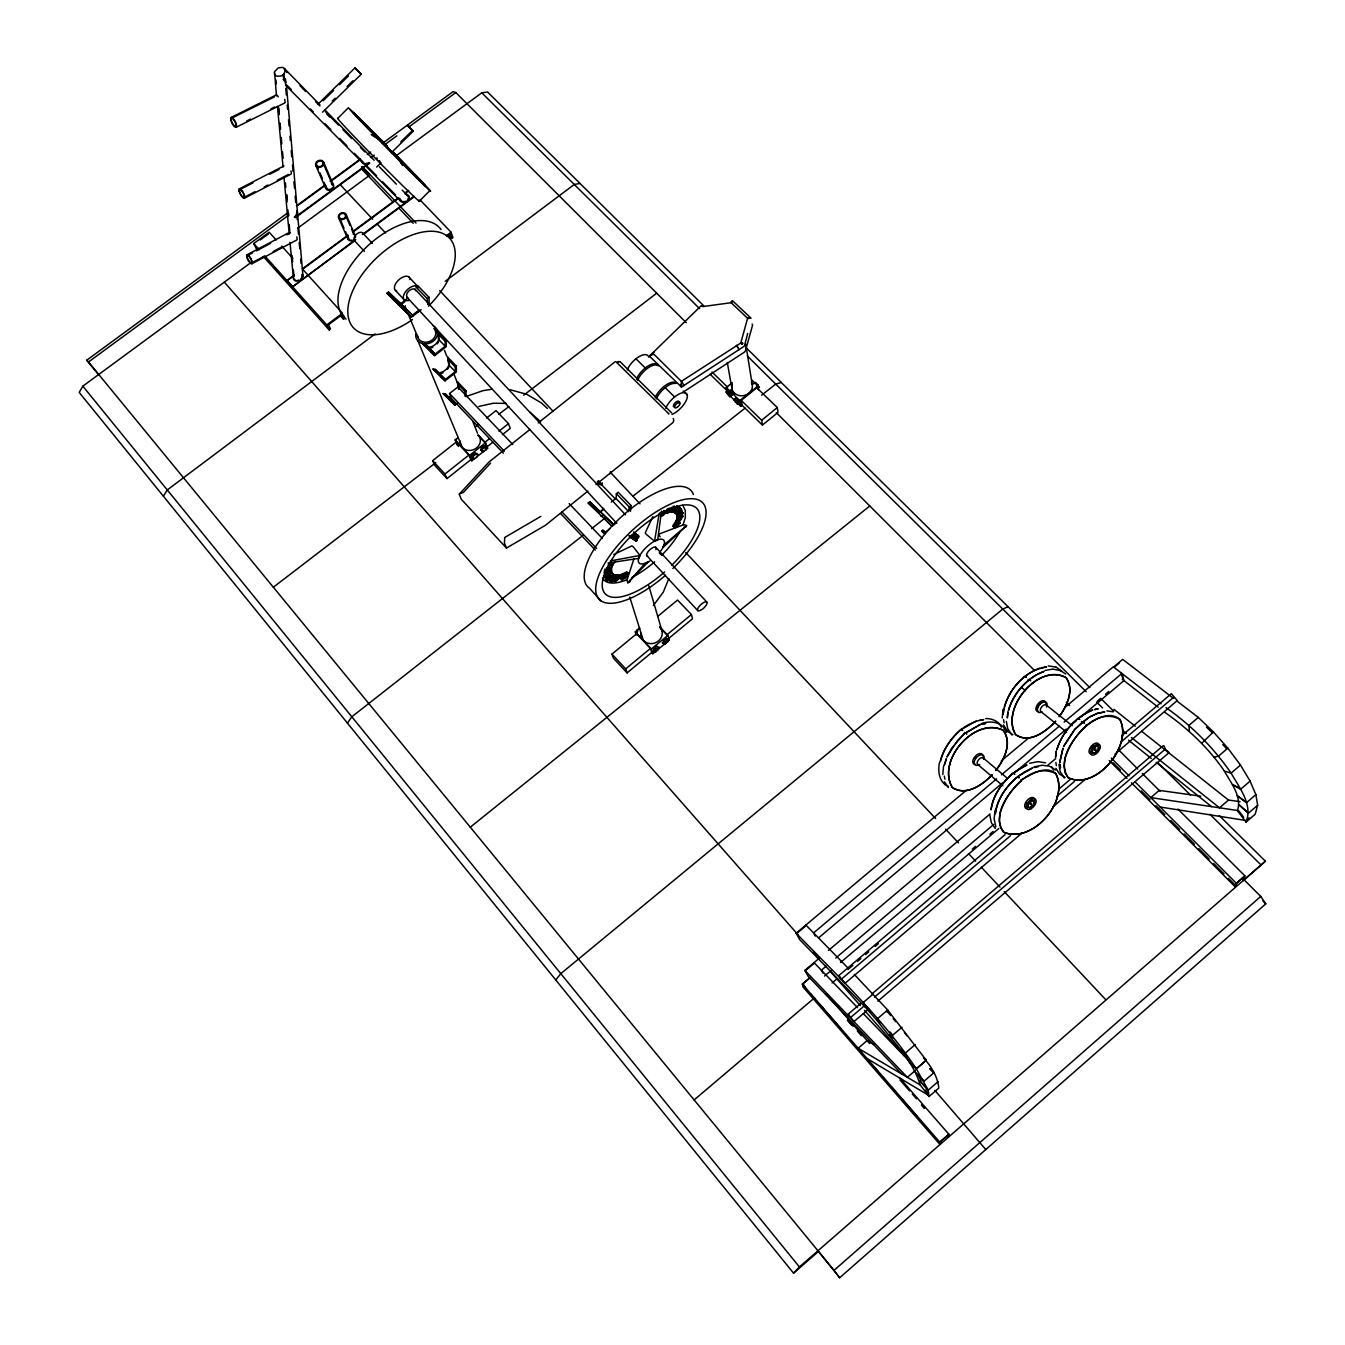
<?xml version="1.0" encoding="UTF-8"?>
<svg xmlns="http://www.w3.org/2000/svg" width="1345" height="1345" viewBox="0 0 1345 1345"><rect width="100%" height="100%" fill="white"/><g stroke="black" fill="none" stroke-linecap="round" stroke-linejoin="round"><path stroke-width="1.5" d="M455.282 371.674L455.299 366.983L447.767 359.132L447.599 357.013L456.358 366.159L456.342 372.01L445.01 380.887L433.056 369.051L435.192 369.337L445.363 379.441L455.282 371.674L448.826 364.915L447.767 359.132M1022.385 832.74L844.996 983.346L838.826 975.579L840.541 978.891M464.983 396.119L465.017 391.58L457.619 383.829L457.451 381.745L466.059 390.773L466.009 396.422M849.771 1017.24L848.157 1014.18L860.901 1003.32M276.498 95.949L274.514 71.756L278.213 67.872L282.349 67.401A5.313 4.186 -21.7 0 1 285.392 70.579L283.728 74.345L285.812 85.323M853.571 1021.208L848.207 1014.18M964.886 732.924L951.587 748.274L946.93 757.033L957.472 740.54L964.634 733.546L980.236 724.501L964.869 733.328L964.382 732.504M681.158 384.939L681.881 386.62L680.62 386.536A4.136 1.698 -49.8 0 1 681.024 385.208L681.411 381.879M399.784 198.27L399.751 199.329A4.724 3.867 -20.2 0 0 402.558 202.288L407.367 201.246L409.351 197.244A4.724 3.867 -20.2 0 0 406.543 194.302L405.333 194.151M637.463 538.252L634.42 540.152A2.287 0.908 -42.9 0 1 635.126 538.134L635.563 539.513L636.353 538.723A2.791 1.11 -42.9 0 1 636.42 537.042L637.16 536.302A2.438 0.975 -42.9 0 1 638.757 536.134C639.094 539.076 637.681 535.882 637.11 537.596A9.213 3.682 -43 0 0 637.463 538.252L635.361 535.915L636.118 535.175A2.421 0.975 -42.9 0 1 637.715 535.007L637.799 536.016M1012.735 773.089C1002.681 782.908 992.492 795.147 991.063 809.858C993.972 790.238 1008.784 773.039 1026.706 765.086M939.466 762.699C937.969 770.197 938.625 779.36 945.014 784.538M943.534 766.213L942.811 774.518M630.502 511.234L631.04 505.501L618.179 492.253L616.363 493.716L616.161 499.264M1003.37 712.631C1006.615 691.044 1024.419 670.18 1046.595 666.969L1041.417 667.843M995.35 813.658C996.897 799.216 1006.329 786.842 1016.803 777.36M1007.909 712.178L1007.321 717.944L1007.943 711.925M1003.084 709.387L1002.21 717.978M1003.135 714.397L1003.773 708.546M297.564 213.653L302.978 276.162L300.708 280.197L295.85 281.071A4.775 3.934 -24 0 1 293.496 278.953L289.999 242.352M662.059 513.42L664.985 511.403L664.043 510.394M995.048 810.497L994.14 818.836L995.821 826.822M995.334 813.54C998.343 793.18 1014.096 775.561 1032.876 767.827M286.384 84.769L297.514 213.065L295.362 217.655L369.606 163.149L364.411 163.771A4.892 3.968 -20.8 0 1 361.536 160.744M293.277 277.894L293.849 275.708M631.04 505.501L629.225 506.981L628.703 511.621L615.892 498.373L611.269 502.122M1056.262 751.468L1055.556 757.302L1056.279 751.216M1059.692 762.8L1062.97 748.207L1059.658 762.581M661.505 511.066L657.705 539.866L654.527 541.245L646.474 534.486A2.438 1.849 48.1 0 1 645.314 532.637L652.913 516.564M635.664 538.555L633.125 535.545M504.694 537.95L504.442 543.077L506.46 548.071L545.482 525.256L587.849 491.127M654.527 541.245L659.201 513.571M653.435 354.424L650.644 355.097A4.085 1.295 42.1 0 0 650.24 355.517L650.19 356.879L681.511 387.041L743.482 346.741A4.035 3.48 -10.5 0 0 744.642 345.11L747.702 333.493M635.075 534.587L634.016 534.705M636.118 535.713C633.865 535.461 637.597 537.109 635.075 534.486M296.488 215.166L296.707 214.208M288.318 214.309L288.553 213.367M678.485 518.111L679.393 519.204L676.485 522.902L676.081 520.465L678.284 518.531M1237.484 810.699C1242.141 796.391 1230.894 782.924 1224.387 771.088C1208.499 747.837 1187.786 728.452 1164.804 712.312M1200.681 796.173L1159.205 790.389L1150.782 797.619L1237.198 810.43L1246.058 822.114C1253.086 804.562 1239.283 787.649 1231.129 773.123C1213.459 747.652 1191.418 725.392 1166.014 707.621M1240.847 789.212L1232.541 784.572L1240.779 789.145L1250.093 781.109L1255.86 794.626L1257.659 805.201L1255.171 814.213L1246.058 822.114M448.826 364.915L448.49 366.059A10.928 9.314 -21.4 0 1 440 372.7L439.025 372.8M438.621 339.377L438.285 340.537A11.163 9.449 -21.4 0 1 429.61 347.296L422.498 343.513L434.704 355.618L446.288 346.59L446.271 340.537L437.36 331.273L438.621 339.377L445.195 346.237L435.057 354.138L424.684 343.799M960.767 729.461C951.638 738.237 942.979 748.98 940.205 761.858C945.569 741.7 962.146 722.769 983.447 719.642M283.072 75.522L284.098 74.025M634.537 535.713C637.48 539.681 629.679 539.614 629.073 535.495L631.545 537.731L632.587 536.705L631.713 536.016M929.076 1096.511L920.081 1084.843C912.784 1059.944 892.29 1040.929 877.058 1020.519L877.68 1018.535L887.683 1009.994L926.318 1060.28L916.365 1068.871L928.218 1090.173L929.076 1096.511L938.793 1088.088C937.801 1076.723 930.959 1065.997 923.477 1057.758L926.318 1060.28M455.905 441.076L456.661 438.672M668.835 578.669L663.32 592.052L653.401 605.536M683.109 524.617L685.311 517.606L685.278 510.478L682.772 505.216M471.389 457.569L472.162 455.165L474.819 453.063L476.685 453.366L477.727 454.475L476.954 456.863L474.297 458.964L471.389 457.569L474.297 458.964M472.431 458.662L473.205 456.274L475.844 454.173L477.727 454.475M480.653 450.222L481.426 447.835L484.065 445.733L485.932 446.036L486.974 447.145L486.184 449.533L483.544 451.634L480.653 450.222L482.502 450.525M481.695 451.332L482.468 448.927L485.108 446.826L486.974 447.145M633.915 558.814L627.207 579.46A5.128 3.161 43.3 0 0 627.913 582.788L648.307 561.857L645.163 563.252L627.93 582.873M1008.464 710.496C1012.6 695.684 1023.074 683.092 1036.02 675.005M627.88 572.852L626.232 577.795L621.289 579.998L622.416 577.812A2.169 0.857 -42.5 0 1 621.928 576.803A2.169 0.857 -42.5 0 1 623.895 574.887L627.88 572.852L626.871 571.759L622.886 573.777A2.169 0.857 -42.5 0 0 620.919 575.71A2.169 0.857 -42.5 0 0 621.407 576.719L622.416 577.812M887.011 1012.012L887.683 1009.994L854.294 974.436M1004.328 706.915C1009.439 689.632 1022.704 674.501 1039.685 668.146M1008.481 710.294C1013.626 692.994 1026.924 677.846 1043.922 671.458M408.224 199.211L408.561 197.429A3.934 3.228 -20.2 0 0 408.325 196.589M1056.834 749.753C1062.247 732.184 1075.681 716.818 1092.846 709.941C1075.714 716.734 1062.348 732.083 1056.867 749.552M604.14 570.868L605.149 571.978L605.721 570.33L610.361 568.128L615.27 561.504M650.072 355.786L650.123 356.795M676.838 516.715L677.342 520.246L677.611 514.866L676.653 514.328L681.898 511.739L682.84 512.731L677.83 518.817L682.941 516.245L681.999 515.253L677.779 517.707M606.259 568.481L609.352 567.002L610.311 564.345L611.319 565.472M682.941 516.245L680.015 520.969A2.387 0.942 -43.4 0 1 679.006 520.75A5.245 2.068 -43.3 0 1 676.485 522.902M686.572 525.66L662.698 547.802L663.959 544.91L686.572 525.66A5.145 3.598 48.3 0 0 682.957 525.004L659.319 533.931A2.404 1.698 48.1 0 0 659.184 534.671M622.634 575.509L615.052 582.049L614.043 580.939L616.245 575.29L617.893 574.971L618.515 577.005L622.634 575.509L621.625 574.416L617.506 575.912L617.893 574.971M615.052 582.049L617.254 576.4L618.902 576.08M1177.917 809.051L1244.882 875.847L1236.341 883.295L1235.029 886.658L1131.498 782.857M1242.931 879.563L1244.058 876.738L1236.929 882.959L1235.836 885.767L1228.439 878.352M1244.882 875.847L1243.52 879.226L1260.753 896.442L1265.796 903.857L839.683 1277.75L817.928 1250.749M297.43 214.78L296.219 216.915M1121.814 735.681L1171.377 693.667L1177.245 700.543L1115.072 754.057M639.329 627.913L635.613 632.486L637.362 632.553M872.031 993.837L1163.274 745.618L1164.182 746.172L1165.291 749.148L1168.973 752.712L877.865 1001.168M652.796 650.795L656.545 646.222L659.437 647.5L655.688 652.073L652.796 650.795L654.527 650.846M653.956 652.022L654.965 649.702L659.437 647.5M662.379 642.876L666.128 638.287L669.003 639.581L665.237 644.154L662.379 642.876L664.094 642.944M663.539 644.104L664.548 641.784L669.003 639.581M674.45 506.006L675.392 506.998L673.189 512.008L671.928 512.092L671.374 510.31L671.928 512.092M680.335 508.343L678.586 506.981L680.335 508.343L675.795 513.235L674.988 512.882L676.367 509.906L675.425 508.914M676.182 509.57L677.14 510.562L678.569 507.468L676.838 506.124L673.374 509.923M634.285 537.865L631.545 535.579L630.486 536.605M598.659 482.956L598.021 484.267L601.282 484.755L602.291 482.905M601.282 484.755L601.921 483.443A8.978 3.816 -44.2 0 1 597.432 482.754M679.544 510.461L677.191 512.344M665.607 512.327L667.423 508.746L668.364 509.755L666.548 513.336L665.607 512.327L668.112 512.781L671.945 507.401M617.943 578.283L617.002 580.149L618.919 578.098L616.935 577.173M673.778 508.494L672.13 510.243L673.778 508.494L672.819 507.502M662.732 511.941A5.245 2.102 -43.3 0 0 660.714 513.924L661.202 514.916A5.447 2.186 -43.3 0 0 663.186 513.908C664.497 515.269 658.983 514.799 662.631 513.117M612.967 576.332L612.916 577.257L615.22 574.752L617.338 576.215L611.941 582.099L608.713 580.283A2.27 0.891 -42.4 0 1 609.268 578.451A2.27 0.891 -42.4 0 1 611.588 577.005A2.186 0.857 -42.4 0 1 611.773 575.963L612.883 574.063L615.119 575.559L613.942 578.35L616.229 575.845L617.338 576.215M296.438 214.578L295.934 215.486A4.455 3.631 -23.2 0 1 294.269 216.915M668.381 413.789C669.558 414.226 668.65 412.932 668.398 413.386L616.901 362.662M251.212 262.376L82.835 386.166L79.204 392.421L793.567 1273.16L818.248 1251.623M613.707 554.577L631.662 545.969A2.421 2.017 42.8 0 1 633.512 547.146L639.985 555.451L638.757 558.36L608.024 563.067M612.732 574.012L613.908 575.172L612.782 577.072A2.186 0.857 -42.4 0 0 612.597 578.115A2.27 0.891 -42.4 0 0 610.277 579.561A2.27 0.891 -42.4 0 0 609.722 581.393M650.795 355.097L650.627 355.349A4.102 1.883 -41.5 0 0 650.19 356.61M163.384 496.221L167.268 489.95L375.12 333.93M676.838 523.928C673.038 526.652 679.494 526.433 677.006 523.676M611.487 572.516L612.496 573.626A3.245 1.295 -42.4 0 0 611.235 573.542L609.941 574.449A2.555 1.009 -42.4 0 0 608.999 576.181C606.898 572.751 602.526 579.93 607.671 580.586L613.74 575.122L611.487 572.516A3.245 1.295 -42.4 0 0 611.286 572.365M1201.724 743.331L1213.409 731.932L1227.834 748.139L1240.46 765.053L1250.161 781.176M347.43 723.122L351.818 716.801L583.36 535.091M608.999 576.181L606.444 579.039L605.418 577.93M530.031 429.408L488.992 462.007L459.217 494.22L461.318 499.281L506.46 548.071M680.049 523.02L676.434 522.986L674.299 525.895A2.421 0.958 -43.3 0 0 673.946 527.459A4.388 1.732 -43.3 0 0 676.216 527.24A2.606 1.026 -43.3 0 0 678.031 525.626L680.049 523.02L679.107 522.028L675.493 521.995L673.374 524.903A2.421 0.958 -43.3 0 0 673.004 526.467M1059.288 716.465C1067.106 705.856 1074.621 689.682 1065.929 677.544C1037.701 663.22 1000.428 708.21 1015.66 734.605C1029.513 744.239 1046.242 731.361 1055.724 721.139M995.905 770.298C1004.278 759.606 1012.516 742.743 1003.185 730.285C974.789 716.196 936.238 760.833 952.327 787.497C965.912 796.559 982.405 784.992 991.971 775.006M995.838 770.399C1004.261 759.69 1012.735 742.574 1003.034 730.2C974.587 716.448 936.103 761.051 952.479 787.598C966.181 796.425 982.573 784.858 992.122 774.804M1059.188 716.616C1067.056 706.007 1074.588 689.901 1066.081 677.645C1038.844 661.925 1000.024 709.252 1015.509 734.521C1029.194 744.373 1046.04 731.545 1055.539 721.391M677.107 524.651L679.107 522.028M620.751 577.341L620.751 578.922M650.24 355.517L654.342 351.684M555.771 979.984L560.798 973.662L1002.765 609.05L1008.061 606.729M676.081 524.651C674.08 526.937 674.383 521.944 676.081 524.651L677.947 524.668M678.569 507.468L673.172 512.176L676.367 509.906M677.123 509.789L679.376 507.334M677.14 510.562L679.528 507.99M463.268 492.573L490.572 463.117M793.567 1273.16L799.401 1266.94L1265.41 861.22L1219.293 815.625M672.332 511.302L669.087 512.327L668.146 511.319L671.861 507.485M619.255 576.904L621.625 574.416M635.58 535.142L636.168 534.015L634.89 532.973L630.822 536.941L633.091 539.026M669.087 512.327L675.392 506.998M348.422 107.684L337.847 118.326A58.323 1.244 45.4 0 0 379.458 162.476A58.323 1.244 45.4 0 0 418.783 200.186M419.304 201.178L429.879 190.603M317.924 104.288L355.013 67.872L361.183 74.294L322.598 112.156M323.17 100.757L333.56 90.552M339.495 84.735L348.405 75.993M332.198 101.127L335.157 98.219M347.027 86.584L352.962 80.75M400.776 141.898L412.512 130.431L407.434 125.152L410.158 127.893M376.634 167.066L381.022 162.779M391.294 152.742L413.268 131.238L408.207 125.942L410.444 128.212M630.116 536.621L634.739 533.074L633.68 531.931M631.881 538.067L635.933 534.1L637.244 535.276L635.58 536.84M634.823 539.933C636.891 537.428 633.798 542.943 637.177 540.488L635.731 539.042M635.882 541.06L637.177 540.488M681.898 511.739L676.888 517.808L679.444 519.792M650.358 355.231L700.997 305.887M1086.441 725.863C1073.159 738.018 1056.884 759.572 1068.064 777.629C1095.788 791.364 1133.431 745.248 1119.881 719.373C1109.575 710.563 1095.301 718.818 1086.441 725.863A3.396 0.942 48.8 0 0 1085.97 725.022M1021.376 780.772C1008.212 792.726 991.568 814.616 1003.656 832.202C1032.573 844.273 1069.897 800.947 1055.791 773.594C1044.729 763.876 1029.53 776.099 1020.872 779.932M459.435 493.817L462.68 492.623M661.555 511.789L662.866 511.571M680.116 507.906L674.988 512.563L677.006 514.698A2.438 0.975 -43.4 0 0 678.687 514.311A4.439 1.765 -43.4 0 0 681.579 511.503A2.623 1.042 -43.4 0 0 681.881 510.058L680.116 507.906L681.058 508.898L675.947 513.555L674.047 511.873L674.988 512.882M681.495 514.328L679.729 515.942L681.495 514.328L680.553 513.336M677.779 513.101C683.563 505.922 678.99 516.766 676.838 512.092M839.683 1277.75L834.018 1270.352L1260.753 896.442M742.356 344.32L741.751 343.614A4.119 1.076 53 0 0 740.876 342.555L747.77 317.739A4.119 2.017 10.1 0 1 749.922 318.378L749.871 318.042A4.136 1.833 -41.9 0 0 748.039 318.698L730.654 302.238A4.102 1.715 -50.3 0 1 732.975 301.28L732.033 300.961L731.865 302.608L703.065 306.542A4.069 1.227 48.4 0 0 701.653 305.819L702.191 305.971A1.698 1.463 -11.8 0 1 702.914 305.634L703.132 306.542M809.69 977.815L802.309 984.052L802.982 986.927L939.819 1144.343L939.768 1142.107L948.847 1134.188L899.284 1077.446M1242.847 880.925L1265.41 861.22M924.015 1081.262L915.861 1073.024L924.015 1081.262L933.901 1072.722L929.798 1068.619L933.901 1072.722M1246.596 802.646L1237.366 795.803L1246.596 802.646L1255.86 794.626M928.218 1090.173L919.459 1080.607L928.218 1090.173L938.02 1081.666M1248.463 813.17L1238.997 804.764L1248.479 813.153L1257.676 805.184M1246.109 820.5L1249.152 817.861M926.251 1060.213L916.315 1068.787L909.455 1062.651L916.315 1068.787C882.656 1018.299 838.137 976.571 796.173 933.211L966.013 790.541M915.575 1070.267L907.371 1077.328L804.865 970.384L818.853 958.581M915.272 1044.544L905.269 1053.118L900.141 1049.453M1240.477 765.07L1231.095 773.106L1224.37 771.088M901.974 1027.244L891.987 1035.818L889.247 1035.28M1227.834 748.139L1218.469 756.176L1213.997 757.201M850.511 1017.593L864.902 1005.32M874.485 997.149L1165.291 749.148M853.991 1021.544L868.315 1009.322M873.359 993.888L863.389 1002.378L865.356 1007.27L877.058 1020.519M1213.409 731.932L1198.294 717.423L1188.946 725.375L1189.367 731.377M838.826 975.579L1005.102 834.623M1059.473 788.54L1070.654 779.058M694.138 1099.924L814.65 997.738M832.101 982.943L836.859 978.908M848.022 969.442L852.814 965.391M857.606 961.322L860.783 958.615M865.575 954.563L868.769 951.856M875.158 946.443L878.335 943.736M841.331 979.21L1010.616 835.615M1056.918 796.324L1074.487 781.428M1120.805 742.137L1173.496 697.433M1052.748 806.966L1084.709 779.831M828.453 950.461L990.088 813.977M1047.705 765.339L1055.707 758.58M805.89 970.233L813.557 963.76M809.001 978.672L803.099 983.666L806.395 989.214M826.166 966.164L821.375 970.216L822.955 973.124M835.733 958.06L993.753 824.418M972.334 849.098L975.529 846.392M989.92 834.203L993.114 831.496M824.535 976.05L830.924 970.636M840.507 962.516L998.763 828.537M996.662 778.856L813.591 932.909L815.272 936.07M1001.487 774.804L1059.288 726.165M1064.114 722.114L1121.932 673.458L1124 680.587L1080.825 716.969M1097.52 700.997L1100.714 698.307M1105.523 694.255L1108.717 691.565M818.567 937.885L1002.462 782.975M1015.256 772.198L1066.434 729.091M1071.225 725.039L1076.017 721.004M1001.235 760.951L1028.454 738.086M1065.274 707.151L1113.307 666.801L1161.088 703.822M1113.576 667.053L1122.705 659.386L1173.647 698.492M797.282 933.043L805.369 926.251M1114.517 667.002L1119.074 663.186M283.728 74.345L281.34 75.942L277.221 76.261A5.313 4.186 -21.7 0 1 274.599 74.042L274.38 72.933M627.056 672.904L651.703 652.51L650.442 648.424L636.656 633.747L611.975 654.107L613.387 658.159L627.056 672.904L625.694 668.885L611.975 654.107M651.703 652.51L652.846 653.737L669.205 640.203L667.826 635.378L659.739 626.837A10.794 9.903 -16.7 0 1 654.78 642.994A10.794 9.903 -16.7 0 1 640.859 633.226M678.468 520.263L678.939 519.876A2.387 0.942 -43.4 0 1 678.603 520.078M625.694 668.885L650.442 648.424M657.638 616.464L677.544 600.072L691.414 614.547L666.868 634.84L659.958 627.543M652.846 653.737L651.383 648.979L667.826 635.378M636.319 635.059L635.294 631.847L639.766 628.165M762.43 425.087L777.982 412.444L777.292 407.552L756.781 387.797L741.229 400.39L742.07 405.299L762.43 425.087L761.673 420.245L741.229 400.39M604.46 533.948L601.753 531.107L602.879 530.199L605.452 532.317L609.941 528.686M616.346 521.641L613.522 525.021M589.732 501.719L613.253 524.146L589.732 501.719L588.168 502.98L611.975 526.282L616.598 522.516M761.673 420.245L777.292 407.552M729.679 396.674L731.848 395.296L730.47 392.774L727.359 390.941L726.065 391.983L729.679 396.674L731.848 395.296M733.916 399.616L736.085 398.238L738.338 400.423L739.716 402.945L738.422 403.988L737.531 404.307L733.916 399.616L736.085 398.238M753.318 383.93L755.52 382.535L757.773 384.72L759.135 387.242L757.84 388.285M754.226 383.577L755.52 382.535M603.552 508.36L600.744 511.722L603.821 509.234M735.295 402.121L736.589 401.079M738.422 403.988L737.043 401.483L738.338 400.423M756.478 385.763L757.773 384.72M742.07 405.299L740.776 406.341L739.784 400.625L757.958 385.931L751.922 380.131M737.531 404.307L739.716 402.945M601.08 516.446L602.644 515.169M596.003 484.57L672.584 422.868A4.136 3.631 -13.6 0 0 673.24 418.614M726.972 391.345L726.266 387.494L732.319 382.619M726.065 391.983L728.217 390.605M727.443 394.488L728.738 393.446M730.554 396.338L729.175 393.816L730.47 392.774M540.808 516.396L504.846 537.395M470.296 827.192L869.778 505.972M538.235 422.885L615.371 361.57M446.994 478.585L444.976 473.995L468.901 455.047L456.493 441.832L432.636 460.679L434.687 465.303L446.994 478.585L470.817 459.687L468.901 455.047M470.817 459.687L471.843 460.797L487.663 448.255L484.772 442.455L489.513 438.689M499.012 431.173L508.494 423.658L496.002 410.612L486.537 418.093M471.843 460.797L469.607 455.367L485.511 442.774L478.232 435.074A10.256 8.911 -21.7 0 1 473.003 449.869A10.256 8.911 -21.7 0 1 460.293 441.126M486.638 447.145L492.926 442.152M502.374 434.654L510.259 428.416L508.494 423.658M457.418 445.414L455.131 439.95L458.292 437.444M475.491 426.819L478.635 424.314M445.296 393.866L455.266 403.752L445.296 393.866L443.194 393.581L454.913 405.148L458.09 402.659M503.366 453.164L451.634 398.658L449.533 393.513L457.888 386.94L512.798 444.506M451.432 402.256L452.475 401.432M465.017 391.58L466.059 390.773M591.598 528.619L604.813 518.262M632.873 496.238L745.197 408.073M761.64 395.178L775.746 384.098L781.294 382.484M441.429 377.844L442.488 377.003L445.363 379.441M455.299 366.983L456.358 366.159M431.005 352.424L432.098 351.566M445.195 346.237L445.178 341.378L446.271 340.537M427.273 298.674L429.038 297.312L417.589 285.527L415.84 286.888L427.273 298.674L427.744 304.592L429.223 303.449L429.038 297.312M419.085 310.006L412.478 315.133L412.881 316.109M388.47 292.067L412.478 315.133L388.47 292.067L386.956 293.227L411.385 317.252L421.136 309.703M662.076 514.933L660.462 516.06L661.572 516.312A5.279 2.118 -43.3 0 0 663.32 515.219A3.295 1.328 -43.3 0 0 665.002 513.454L665.254 512.378A2.522 1.009 -43.3 0 0 663.825 512.579L662.16 513.471M398.423 305.18L399.936 304.004M407.703 298.203L401.113 303.298L401.516 304.273L404.811 301.734M273.354 587.227L435.78 462.663M498.81 414.294L508.78 406.661M523.709 395.211L656.713 293.193M445.245 281.29L574.265 184.467L579.981 183.408M343.261 314.881L344.824 318.227L343.513 319.202L341.58 315.033L328.499 324.784L330.5 328.937L329.189 329.912L326.801 324.918L342.487 313.217L302.642 269.202L347.985 235.678M446.422 235.644L451.029 232.197L420.094 199.917M446.876 236.417L450.071 234.03L451.651 238.418L452.929 237.477L451.029 232.197M635.378 538.656L633.377 539.026A2.287 0.925 -42.9 0 1 633.714 537.428M302.306 268.882L347.817 235.24M352.861 231.491L398.372 197.85L401.281 200.708A3.934 3.228 -20.2 0 1 400.776 200.001M405.064 192.89L408.392 190.418M293.311 276.112L287.09 280.702L294.118 274.935M353.012 231.962L398.053 198.656M405.669 193.024L408.712 190.771M355.214 240.419L292.571 286.804L355.702 239.494M362.36 234.551L414.025 196.303M363.621 234.198L414.344 196.639M287.998 212.644L86.719 360.225L88.484 361.99L288.973 214.931M385.023 144.487L396.825 135.828M408.611 127.17L455.804 92.553L686.236 322.682M257.635 247.766L256.357 248.707L253.734 243.546L269.168 232.214L276.145 239.931M370.901 157.567L374.263 155.112M260.274 239.931L268.311 234.03M295.143 217.201L369.404 162.695M393.143 202.086L362.999 170.378L364.26 169.453L368.564 173.993M298.035 227.927L368.984 175.775M396.018 155.885L481.779 92.822L487.562 92.015L703.754 305.803M296.539 205.835L325.053 184.938M330.08 181.239L360.275 159.113M298.153 205.213L325.271 185.391M331.98 180.482L360.561 159.45M367.286 154.524L370.648 152.052M382.417 143.427L453.013 91.662L455.804 92.553M603.939 572.819L605.317 571.827L607.553 574.13L606.595 574.836L605.317 571.827M606.326 572.936L604.964 573.945L605.267 577.173L611.874 572.432L611.555 569.12L609.941 570.28L610.142 572.415L609.016 573.172L607.755 570.246L608.007 572.062L609.134 571.306L608.915 569.17L609.941 570.28M605.569 573.727L606.545 573.02M607.553 574.13L607.318 572.432L608.764 571.373M1018.384 776.216L1032.624 767.945M1104.716 711.925L1097.554 713.287L1089.786 716.851L1081.767 722.584L1074.52 729.696L1063.559 746.509L1074.722 729.427L1088.038 718.096M1014.231 772.4L1026.756 765.053M960.75 729.864L976.352 720.97M633.243 537.378L632.032 537.899M742.289 344.37L741.751 343.614A1.715 1.48 -10.5 0 0 742.137 343.059L742.961 343.412A4.119 1.9 18.2 0 0 741.297 342.689L681.478 381.291L682.016 382.03L654.04 354.357M683.109 392.168L744.172 352.306A4.018 3.48 -10.5 0 0 745.517 350.541L752.494 325.44A2.152 1.849 -10.1 0 0 752.09 324.044M597.348 481.544L598.744 480.669A7.179 3.043 -44.2 0 0 600.038 482.653M609.857 473.776L611.235 472.902A8.978 3.816 -44.2 0 0 611.168 471.675M677.342 520.246L679.41 519.103M251.616 262.914L264.175 256.273M273.153 251.515L282.131 246.757M251.969 263.721L296.825 239.965A5.077 1.664 61.5 0 0 296.757 236.905M246.942 254.827L290.066 232.08M247.295 255.634L252.675 252.793M256.273 250.893L270.648 243.31M286.821 234.787L290.402 232.887M677.611 514.866L678.553 515.858L677.729 516.278L676.653 514.328M243.781 197.496A4.439 1.395 61.9 0 0 242.184 191.393A4.439 1.395 61.9 0 0 239.612 191.696A4.439 1.395 61.9 0 0 243.781 197.496L254.945 191.73M264.259 186.938L267.974 185.005M277.289 180.213L288.452 174.446M244.471 198.152L291.008 174.144A5.279 1.765 62.2 0 0 290.923 170.849M239.242 188.905L283.997 165.906M239.931 189.561L252.978 182.853M269.773 174.228L279.087 169.436M246.808 120.949L250.523 119.083M270.984 108.827L274.699 106.961M236.35 127.203L284.72 102.96M230.937 117.553L275.641 95.243M231.643 118.225L274.498 96.823M677.594 515.337L682.84 512.731M605.149 571.978L611.353 569.002L612.866 564.732L608.293 564.715L609.773 562.798L613.068 562.882M1089.534 717.019L1097.301 713.405L1104.48 711.976M1037.55 674.316L1043.686 671.558M465.774 396.607L482.922 390.689L491.833 389.26M758.227 387.579L759.135 387.242M666.548 513.336L668.112 512.781M666.784 510.31L668.364 509.755M368.597 163.72L364.764 164.124A4.892 3.968 -20.8 0 1 362.78 163.014M478.803 406.442L493.296 403.248L506.056 403.382M1034.019 766.885L1042.056 765.271L1049.066 766.095M1034.675 767.457L1038.239 766.734M1029.665 763.271L1037.415 761.707M1094.645 709.572L1098.243 708.865L1094.83 709.487M982.085 724.148L985.75 723.425L980.488 724.4M298.859 280.365L296.774 280.517M618.969 361.687L618.902 361.62A4.119 1.782 -50.3 0 0 618.028 362.158L616.447 362.141L617.153 362.612A4.102 1.849 -45.3 0 1 618.902 361.62L619.759 361.586M981.564 723.442C988.491 721.256 996.948 721.155 1002.613 726.418M979.9 720.298L983.683 719.609M610.411 560.915L639.985 555.451M614.043 580.939L615.674 580.653M1045.031 670.449L1052.53 669.171M1048.276 665.876L1055.926 667.07M366.159 163.569L367.252 163.451M422.498 343.513L427.844 348.439L429.98 348.221A11.147 9.449 -21.4 0 0 432.754 347.296M433.056 369.051L438.268 373.792L440.353 373.591A10.928 9.314 -21.5 0 0 443.06 372.666M449.028 397.195L449.987 397.094M685.866 527.274L685.782 527.274A5.145 3.043 1.8 0 0 683.815 527.29M1038.004 761.707L1045.62 762.834M985.666 718.566C991.837 718.381 998.847 721.139 1001.369 727.157M1227.649 799.939L1240.09 801.67M1106.851 710.866L1113.324 711.824M1160.197 807.034L1244.596 820.265M1053.101 669.137L1060.717 670.667M509.587 389.596L526.231 394.135M613.908 575.172L615.119 575.559M608.713 580.283L611.941 582.099M526.853 394.371L541.379 402.928L547.465 408.527M625.509 514.832L415.101 289.209C411.049 287.494 404.879 293.21 406.997 297.279L407.737 297.665M413.218 131.205L410.561 128.498M944.745 784.387L948.309 786.388M874.25 1044.678L867.088 1040.593L858.144 1048.243L920.081 1084.843M372.615 135.273L380.013 139.947L371.203 134.635M867.121 1058.565L927.831 1094.897M1065.089 777.561L1059.507 774.064L1055.909 768.314M1049.974 766.431L1055.657 769.996M1007.792 731.562L1012.919 734.706M1060.448 670.482L1065.694 674.03M1056.212 667.204L1062.062 671.458M529.762 412.024L540.656 421.775M1011.928 734.975L1007.674 728.553L1006.363 721.374M1064.349 778.049L1060.129 771.61L1058.952 764.363M1176.925 701.014L1198.294 717.423M1122.234 679.259L1158.247 707.235M633.747 537.95L634.672 537.126M1113.979 709.37L1135.247 726.216M1141.787 731.394L1228.489 800.056L1219.512 807.807L1131.414 737.514M1046.393 705.15L1072.2 725.661M1123.26 731.007L1126.522 733.613M1021.275 687.312L1025.495 690.674M1128.505 740.187L1151.286 758.429M1156.179 762.329L1211.526 806.63M1040.795 711.505L1066.535 732.1M601.753 531.107L604.964 533.763M983.313 758.042L1006.951 777.982M977.68 764.414L1002.832 785.783M412.512 130.431L410.259 128.162M385.931 145.832L388.89 148.992M588.168 502.98L599.197 512.966M443.194 393.581L454.913 405.148M392.051 152.372L389.546 149.85M386.956 293.227L411.385 317.252M361.149 74.294L358.409 71.52M1007.539 731.377L1003.454 724.871M733.328 301.465L751.014 318.177M1206.482 727.174L1212.433 732.89M433.83 328.583L434.401 329.138A9.331 7.885 -21.4 0 1 429.307 341.596A9.331 7.885 -21.4 0 1 417.505 335.359M711.942 371.977L727.712 387.276M730.419 389.899L734.454 393.833M726.266 387.494L739.784 400.625M710.042 374.179L727.174 390.84M726.922 391.647L729.175 393.816M734.79 399.297L737.043 401.483M727.326 393.261L734.79 400.524M737.783 403.433L740.776 406.341M683.243 391.076L687.295 395.043M745.517 347.094L1089.87 687.648M1101.774 699.417L1113.677 711.186M635.95 358.779L645.247 367.958M656.343 398.893A14.627 6.271 -45.4 0 1 665.17 387.646L674.618 396.977M481.779 92.822L699.635 308.677M747.383 356.005L1086.188 691.717M1096.612 702.04L1102.581 707.958M1157.692 762.565L1190.476 795.046M1209.844 814.229L1260.484 864.431M620.297 361.872L671.693 412.915M385.275 144.941L379.576 139.392L398.91 159.08L401.92 164.191M1118.401 749.686L1137.752 768.987M1142.208 773.425L1160.062 791.247M776.334 412.663L1034.002 669.995M1066.383 702.325L1069.662 705.604M1262.938 900.982L1265.796 903.857M379.223 160.576L380.114 161.467M1111.306 758.092L1128.959 775.762M1134.844 781.664L1236.341 883.295M1113.021 762.682L1120.419 770.097M1141.132 790.843L1150.025 799.754M1155.943 805.689L1164.82 814.582M1170.738 820.517L1179.615 829.411M1184.054 833.85L1194.41 844.24M1198.849 848.678L1209.205 859.068M1213.644 863.507L1224 873.897M1109.306 760.614L1127.06 778.419M389.831 149.934L392.79 152.842L392 151.968M287.006 85.29L291.394 89.728M310.426 108.945L313.351 111.904M325.053 123.723L330.904 129.641M339.697 138.501L347.01 145.899M354.323 153.296L363.116 162.157A4.085 3.312 -20.8 0 0 363.839 162.728M366.378 165.452L376.55 175.741M382.367 181.609L395.464 194.84M285.661 85.223L362.427 162.661M365.689 165.956L400.625 201.195M387.494 146.37L353.163 112.509L425.188 185.829L392.774 151.733M805.89 925.041L848.426 968.45M284.467 68.561L319.908 104.809M325.103 110.105L374.129 160.257M284.316 69.688L287.158 72.596M299.969 85.693L305.668 91.51M315.621 101.682L319.891 106.053M325.473 111.736L338.587 125.135M342.958 129.608L351.701 138.535M360.443 147.462L364.814 151.935M379.324 166.746L396.422 184.231M402.121 190.048L407.821 195.866A3.934 3.228 -20.2 0 0 407.098 195.311M865.356 1007.27L799.602 939.499L796.173 933.211M392.656 152.422L398.809 158.895L402.558 165.469M616.363 493.716L629.225 506.981M598.374 481.426L615.691 499.314M376.566 157.853L377.39 158.693M814.044 962.633L857.522 1007.607M863.322 1013.609L909.691 1061.592M326.818 114.056L329.693 117.065M437.529 333.425L445.178 341.378M448.776 235.409L451.651 238.418M603.451 517.405L611.975 526.282M901.654 1073.949L808.076 976.218L804.865 970.384M428.618 347.397L435.057 354.138M602.879 530.199L605.637 533.074M427.844 348.439L434.704 355.618M362.242 166.461L416.042 223.035M569.137 503.585L602.358 538.42M435.192 369.337L442.488 377.003M438.268 373.792L445.01 380.887M398.877 208.139L413.234 223.236M676.838 506.124L677.779 507.115M679.46 509.705L680.402 510.713M682.083 512.748L683.025 513.74M673.088 506.208L674.047 507.2M449.533 393.513L504.341 451.231M562.042 511.991L596.659 548.441M560.831 513.74L595.331 550.088M357.602 70.663L355.013 67.872M671.273 508.729L668.986 508.191L669.928 509.2M676.787 515.286L678.586 516.968L678.553 515.858M673.055 511.503L673.996 512.495M670.129 510.36L671.071 511.369M676.081 520.465L677.023 521.457M477.862 435.158L484.772 442.455M669.205 640.203L668.062 638.976L692.507 618.767L691.414 614.547M484.065 445.733L485.108 446.826M666.128 638.287L667.288 639.514M485.141 448.44L486.184 449.533M666.817 640.674L667.977 641.901M675.493 521.995L676.434 522.986M662.429 511.638L663.388 512.63M659.756 512.916L660.714 513.924M481.426 447.835L482.468 448.927M663.388 640.556L664.548 641.784M340.218 184.685L372.7 219.252M376.97 223.808L385.527 232.92M439.714 290.604L553.316 411.536M610.142 472.028L640.018 503.837M685.731 552.509L935.616 818.55M945.636 829.209L958.514 842.928M968.534 853.587L975.68 861.203M981.396 867.29L999.957 887.061M1004.244 891.617L1105.657 999.587M474.819 453.063L475.844 454.173M656.545 646.222L657.705 647.449M657.268 648.576L658.411 649.803M472.162 455.165L473.205 456.274M636.588 630.166L637.732 631.377M653.804 648.475L654.965 649.702M455.131 439.95L469.607 455.367M635.294 631.847L651.383 648.979M408.897 276.986L417.807 286.519M362.477 232.786L372.363 243.378M655.654 547.163L706.781 601.988M659.285 552.98L660.176 553.938M637.715 535.007L638.757 536.134M636.168 534.015L637.143 535.058M634.89 532.973L635.933 534.1M636.118 535.175L637.16 536.302M637.211 536.823L638.253 537.95M635.798 538.303L636.841 539.429M634.268 538.202L635.563 539.513M635.227 540.236L636.269 541.362M633.377 539.026L634.689 540.371M354.525 240.738L364.377 251.347M406.997 297.279L616.8 523.356M646.861 555.737L697.836 610.68M395.447 290.419L404.307 299.969M432.636 460.679L444.976 473.995M622.886 573.777L623.895 574.887M620.011 574.702L621.02 575.794M619.255 575.593L620.264 576.686M621.407 578.653L622.416 579.745M609.352 567.002L610.361 568.128M616.245 575.29L617.254 576.4M615.22 574.752L616.229 575.845M610.849 571.322L611.874 572.432M609.134 571.306L610.142 572.415M613.286 575.895L614.295 577.005M611.773 575.963L613.942 578.35M608.932 573.34L609.941 574.449M604.712 569.221L605.721 570.33M607.318 572.432L606.309 571.306L606.595 574.836M611.588 577.005L612.597 578.115M605.721 576.601L606.746 577.711M604.258 576.063L605.267 577.173M606.645 579.476L607.671 580.586M281.71 246.085L292.874 258.425M600.946 600.862L589.598 588.32A70.562 28.195 -42.9 0 1 622.046 516.228A70.562 28.195 -42.9 0 1 693.448 494.54M340.705 316.092L343.513 319.202M286.888 280.281L292.369 286.384M253.734 243.546L259.299 249.733M264.847 255.937L326.801 324.918M263.351 256.525L329.189 329.912M1222.79 744.525L1226.674 748.896M866.029 1006.161L871.325 1012.163M278.331 96.89L277.356 95.327M224.312 282.147L798.207 934.943M813.389 952.226L818.903 958.497M829.949 971.056L860.329 1005.606M864.465 1010.314L904.496 1055.859M934.859 1090.391L985.801 1149.538M826.301 993.905L869.66 1043.535M847.636 1019.981L853.133 1026.285M857.269 1031.01L861.388 1035.751M899.923 1079.867L909.556 1090.913M912.313 1094.057L916.433 1098.781M921.947 1105.086L924.688 1108.246M847.434 1020.283L851.536 1025.008M921.443 1105.069L924.183 1108.213M802.309 984.052L939.768 1142.107M810.497 993.938L814.616 998.662M818.718 1003.387L824.199 1009.675M826.94 1012.835L840.625 1028.572M874.855 1067.93L877.596 1071.091M883.06 1077.379L885.8 1080.523M891.281 1086.827L895.383 1091.552M899.502 1096.276L917.29 1116.737M886.792 1010.868L890.642 1015.525M893.214 1018.619L895.787 1021.712M890.02 1031.951L892.592 1035.062M877.949 1019.644L880.42 1022.637M88.484 361.99L834.018 1270.352M86.719 360.225L99.126 375.339M82.835 386.166L799.401 1266.94M925.394 1089.971L927.899 1093.216M890.306 1034.608L892.777 1037.819M904.479 1032.556L906.849 1035.65M995.233 828.453L991.584 823.123M948.309 787.497L944.425 781.899M1238.577 810.598L1243.721 817.34M415.101 289.209L415.723 290.755M903.773 1052.395L907.303 1057.422M682.016 382.03L683.916 385.628M283.123 79.271L284.114 80.784M1003.303 727.057L1006.632 732.319M737.749 347.346L736.472 345.446L737.749 347.346A4.102 0.925 57.1 0 1 738.859 349.784M1051.504 766.667L1053.673 770.164M1056.346 765.608L1055.892 762.497M659.521 535.798L660.092 536.823M283.324 76.9L283.862 77.943M282.837 75.085L283.98 77.321M918.82 1076.084L921.006 1080.707M316.596 165.2L318.261 169.016M319.908 172.832L322.413 178.549M324.061 182.365L326.566 188.081M339.377 217.503L344.017 228.146M345.564 231.693L348.641 238.788M315.806 165.536L325.793 188.418M338.621 217.84L347.901 239.107M323.607 162.089L333.476 185.022M346.136 214.494L355.299 235.812A4.052 3.329 -22.1 0 0 353.231 234.164M322.834 162.426L332.703 185.358M345.396 214.83L349.986 225.489M351.516 229.037L353.802 234.366M456.493 441.832L458.443 446.506M417.942 340.924L462.361 447.633M407.905 313.335L417.892 337.393M361.536 166.78L362.999 170.378M436.099 329.323L438.369 335.056M444.472 350.339L446.759 356.072M453.601 373.271L457.401 382.821M472.868 421.607L477.458 433.157M485.511 442.774L487.663 448.255M457.451 381.745L459.099 388.402M447.599 357.013L449.465 364.814L448.843 366.95A10.928 9.314 -21.5 0 1 447.465 369.236M437.36 331.273L439.126 338.335M629.763 597.113L643.33 640.388M1121.377 673.509L1123.109 679.444M648.811 585.764L662.11 631.393M285.375 78.985L286.132 82.617M457.619 383.829L458.628 389.445M944.308 776.099L944.963 779.209M297.514 213.065L297.295 211.989A4.926 4.018 -23.2 0 0 296.757 211.064M302.978 276.162L302.776 275.12A4.775 3.934 -24 0 0 302.255 274.212M989.903 815.423L991.231 822.232M1003.555 719.659L1004.127 722.82M727.292 362.41L731.983 388.89M1060.516 767.692L1059.961 764.431L1060.448 767.575M745.718 343.883L752.225 384.552M757.958 385.931L758.546 389.781M278.55 107.482L279.138 113.72M280.113 124.093L280.517 128.246M286.788 194.689L287.174 198.841M277.457 106.406L283.055 167.049M284.014 177.506L289.225 233.98M275.96 80.061L276.313 83.878M278.566 108.407L279.138 114.661M279.894 122.899L280.483 129.204M281.223 137.409L281.811 143.73M282.551 151.901L283.156 158.256M285.409 182.97L285.829 187.325M286.552 195.395L287.174 201.851M287.88 209.904L288.452 216.108M289.209 224.396L289.78 230.617M292.067 255.466L292.638 261.687M293.395 269.958L293.967 276.179M629.695 582.082L629.679 581.998A5.128 2.673 86.6 0 1 629.695 580.536M285.796 88.635L286.334 94.839M287.225 105.179L287.595 109.315M288.502 119.655L289.04 125.858M289.932 136.198L290.301 140.334M291.192 150.674L291.747 156.877M292.47 165.149L293.008 171.353M293.899 181.693L294.454 187.897M295.16 196.168L295.715 202.372M296.841 215.385L297.211 219.554M297.934 227.877L298.472 234.131M299.212 242.47L299.75 248.724M300.658 259.148L301.028 263.317M296.606 212.712L296.657 213.636M940.575 1143.502L940.542 1141.636L948.09 1135.045L948.09 1136.945M948.847 1134.188L948.847 1136.475M393.228 152.052A58.339 0.891 45.4 0 1 423.473 184.685A58.339 0.891 45.4 0 1 353.685 113.804A58.339 0.891 45.4 0 1 386.688 145.411M680.183 531.208A54.119 21.503 -42.9 0 1 661.79 555.115M654.578 561.857A54.119 21.503 -42.9 0 1 632.116 577.308M626.669 579.813A54.119 21.503 -42.9 0 1 602.594 578.249M665.523 575.256A70.797 27.825 -42.9 0 1 596.877 581.124A70.797 27.825 -42.9 0 1 685.782 499.163A70.797 27.825 -42.9 0 1 672.887 568.464M664.598 571.995A62.593 24.58 -42.9 0 1 603.064 578.501A62.593 24.58 -42.9 0 1 680.856 505.485A62.593 24.58 -42.9 0 1 671.861 565.169M649.954 560.966A16.796 6.59 -42.9 0 1 639.178 556.964A16.796 6.59 -42.9 0 1 659.151 539.379A16.796 6.59 -42.9 0 1 659.521 552.543M647.651 556.141A6.153 2.421 -42.9 0 1 647.802 552.055A6.153 2.421 -42.9 0 1 653.905 547.213A6.153 2.421 -42.9 0 1 655.856 549.634M661 554.51A3.447 1.345 -42.9 0 1 661.538 554.863M634.991 537.294A2.791 1.11 -42.9 0 1 635.361 535.915M607.974 575.072A2.555 1.009 -42.4 0 1 608.663 573.659M664.985 511.403A2.152 0.857 -43.3 0 0 664.161 511.134A2.942 1.177 -43.3 0 0 663.741 511.319A2.522 1.009 -43.3 0 1 664.178 511.285L664.127 512.311A3.295 1.328 -43.3 0 1 663.707 512.916M674.484 526.567A4.388 1.732 -43.3 0 1 673.072 526.416M680.94 509.066A2.623 1.042 -43.4 0 1 680.704 510.36M676.569 525.256A2.606 1.026 -43.3 0 1 675.947 525.794M677.275 520.565A5.245 2.068 -43.3 0 1 675.543 521.91M661.891 513.134A5.447 2.186 -43.3 0 1 661.034 513.588M677.745 513.302A2.438 0.975 -43.4 0 1 676.064 513.706M396.691 291.041A9.516 5.128 -43.1 0 1 399.162 279.491A9.516 5.128 -43.1 0 1 409.939 279.575M409.031 300.322A9.549 5.094 -43 0 1 403.281 296.841A9.549 5.094 -43 0 1 410.376 287.376A9.549 5.094 -43 0 1 418.564 287.611M355.299 241.142A5.632 3.178 -43.1 0 1 356.627 234.164A5.632 3.178 -43.1 0 1 363.15 234.366M346.052 319.135A65.485 35.642 -43.1 0 1 366.899 246.656A65.485 35.642 -43.1 0 1 441.059 229.558M412.562 319.522A65.686 35.373 -43.1 0 1 349.011 301.751A65.686 35.373 -43.1 0 1 433.157 231.306A65.686 35.373 -43.1 0 1 428.483 306.189M355.551 236.653A4.052 3.329 -22.1 0 1 355.517 237.544M354.676 239.259A4.052 3.329 -22.1 0 1 347.699 237.376M332.618 187.51A3.362 2.724 -22 0 1 326.364 187.392M331.711 184.299A3.362 2.724 -22 0 1 332.299 184.769M351.936 240.15A3.245 2.673 -22.1 0 1 350.305 240.116M349.044 239.36A3.245 2.673 -22.1 0 1 348.489 237.392M331.324 183.323A4.203 3.413 -22 0 1 333.358 187.712A4.203 3.413 -22 0 1 327.928 190.116A4.203 3.413 -22 0 1 325.893 185.744M284.619 99.395A5.514 1.9 62.9 0 1 284.989 102.455M405.971 201.296A4.254 3.48 -20.2 0 1 404.946 201.632L402.895 201.615A3.934 3.228 -20.2 0 1 402.004 201.262M300.742 279.306A4.304 3.547 -24 0 0 301.465 278.533L302.121 275.826A3.968 3.278 -24 0 0 301.784 275.002M295.984 216.057A4.455 3.631 -23.2 0 1 295.244 216.864M295.043 279.743A3.968 3.278 -24 0 1 294.471 279.071M979.765 764.632A4.254 2.404 -49.2 0 1 977.193 762.615A4.254 2.404 -49.2 0 1 980.656 758.059A4.254 2.404 -49.2 0 1 983.817 759.286M1026.437 804.075A4.354 2.371 -49.2 0 1 1026.756 803.133M1030.522 799.451A4.354 2.371 -49.2 0 1 1031.346 799.266M1027.294 808.345A6.54 3.564 -49.2 0 1 1024.924 804.192A6.54 3.564 -49.2 0 1 1030.489 797.888A6.54 3.564 -49.2 0 1 1034.759 799.871M979.311 764.565A6.372 3.615 -49.2 0 1 974.133 762.581A6.372 3.615 -49.2 0 1 979.799 755.1A6.372 3.615 -49.2 0 1 983.968 758.412M975.428 764.263A6.372 3.615 -49.2 0 1 973.007 760.093A6.372 3.615 -49.2 0 1 978.42 753.94A6.372 3.615 -49.2 0 1 982.724 755.991M975.31 758.143A4.254 2.404 -49.2 0 1 975.982 757.269M1042.022 711.925A4.237 2.371 -50.4 0 1 1040.509 709.067A4.237 2.371 -50.4 0 1 1044.107 704.982A4.237 2.371 -50.4 0 1 1046.847 706.428M1091.114 748.677A4.338 2.337 -50.3 0 1 1091.636 747.719M1092.325 746.828A4.338 2.337 -50.3 0 1 1093.973 745.433M1091.484 753.973A6.506 3.514 -50.3 0 1 1089.315 749.703A6.506 3.514 -50.3 0 1 1094.83 743.432A6.506 3.514 -50.3 0 1 1098.915 745.55M1041.013 712.362A6.355 3.564 -50.4 0 1 1037.567 708.327A6.355 3.564 -50.4 0 1 1044.174 701.855A6.355 3.564 -50.4 0 1 1046.46 707.033M1038.424 711.471A6.338 3.564 -50.4 0 1 1036.154 707.201A6.338 3.564 -50.4 0 1 1041.551 701.081A6.338 3.564 -50.4 0 1 1045.67 703.25M1037.533 707.991A4.237 2.371 -50.4 0 1 1037.617 707.134M1038.441 705.268A4.237 2.371 -50.4 0 1 1040.727 703.032M1024.369 676.838A3.295 0.908 49.4 0 1 1024.419 676.417M1028.118 679.343A3.295 0.908 49.4 0 1 1028.589 680.166A3.295 0.908 49.4 0 1 1028.622 679.746M1032.355 682.688A3.295 0.908 49.4 0 1 1032.825 683.512M1082.053 721.946A3.396 0.942 48.8 0 0 1082.002 722.349A3.396 0.942 48.9 0 0 1081.514 721.508M1077.564 718.852A3.396 0.942 48.9 0 1 1077.631 718.449M433.292 325.843A11.18 9.465 -21.4 0 1 436.385 337.645A11.18 9.465 -21.4 0 1 423.356 343.715A11.18 9.465 -21.4 0 1 415.773 334.014M751.351 382.35A10.357 9.028 -10.5 0 1 742.743 395.749A10.357 9.028 -10.5 0 1 732.369 384.199M674.501 406.778A3.665 1.547 -45.4 0 1 673.811 404.559A3.665 1.547 -45.4 0 1 677.46 401.264A3.665 1.547 -45.4 0 1 678.788 402.895M665.758 408.241A14.677 6.221 -45.4 0 1 680.318 393.463A14.677 6.221 -45.4 0 1 686.589 399.633A14.677 6.221 -45.4 0 1 672.012 414.411M627.258 369.993A14.509 6.456 -45.5 0 1 638.858 356.761A14.509 6.456 -45.5 0 1 648.744 357.131M655.166 397.733A14.627 6.288 -45.4 0 1 665.439 385.376A14.627 6.288 -45.4 0 1 675.913 383.106M636.504 379.189A14.56 6.406 -45.5 0 1 646.71 366.882A14.56 6.406 -45.5 0 1 657.217 364.714M637.664 380.349A14.56 6.389 -45.4 0 1 647.87 368.026A14.56 6.389 -45.4 0 1 658.378 365.857M665.17 387.646A14.627 6.271 -45.4 0 1 675.61 383.443M419.489 310.93A9.533 8.02 -21.3 0 1 417.269 312.04M406.61 309.619A9.533 8.02 -21.3 0 1 405.215 305.719M438.655 341.462A11.147 9.449 -21.4 0 1 437.243 343.799M607.957 578.047L609.436 577.627L607.957 578.047M944.291 765.12L946.392 758.698L944.291 765.12M1000.024 813.506L999.234 821.207L1000.529 827.612L1003.807 832.303C1032.741 844.004 1070.032 800.763 1055.64 773.493C1030.875 761.707 1006.228 791.617 1000.024 813.506M1065.021 758.58L1064.063 766.364L1065.156 772.904L1068.216 777.729C1095.973 791.062 1133.566 745.096 1119.746 719.272C1095.503 706.73 1071.225 737.295 1065.021 758.58M680.15 519.405L681.327 518.228L680.15 519.405M623.138 578.165L624.954 576.887L623.138 578.165M1030.354 804.327C1031.565 806.697 1032.641 800.947 1030.354 804.327M1094.662 749.871C1095.771 752.275 1096.898 746.559 1094.662 749.871M1028.723 803.402L1027.916 806.865L1030.354 807.572L1033.582 804.831L1034.389 801.385L1031.968 800.662L1028.723 803.402M610.176 575.879L611.74 575.542L610.176 575.879M1093.115 748.896L1092.258 752.393L1094.578 753.166L1097.772 750.46L1098.63 746.979L1096.31 746.189L1093.115 748.896M623.592 576.299L625.559 574.954L623.592 576.299M611.336 579.93C612.059 581.864 613.421 577.442 611.336 579.93M1025.68 676.737L1026.437 677.359L1025.663 676.737M1029.9 680.066L1030.657 680.704L1029.9 680.082M1078.993 718.818L1079.783 719.474L1078.993 718.835M1083.431 722.332L1084.221 722.988L1083.431 722.332M961.961 729.847L962.701 730.503L961.944 729.864M966.08 733.311L966.82 733.966L966.08 733.328M1014.029 773.543L1014.803 774.232L1014.012 773.56M1018.367 777.191L1019.14 777.864L1018.35 777.191M355.904 68.763L360.376 73.471L355.904 68.763M700.426 610.395A6.237 2.27 -42.9 0 0 707.1 602.493A6.237 2.27 -42.9 0 0 699.4 606.091A6.237 2.27 -42.9 0 0 700.426 610.395M318.328 166.561A3.413 2.757 -21.9 0 0 323.019 163.132A3.413 2.757 -21.9 0 0 317.773 161.753A3.413 2.757 -21.9 0 0 318.328 166.561M341.058 218.848A3.295 2.69 -22 0 0 345.581 215.503A3.295 2.69 -22 0 0 340.504 214.158A3.295 2.69 -22 0 0 341.058 218.848M340.739 219.504A4.119 3.362 -22 0 0 346.388 215.335A4.119 3.362 -22 0 0 340.033 213.653A4.119 3.362 -22 0 0 340.739 219.504M317.992 167.251A4.27 3.447 -21.9 0 0 323.859 162.947A4.27 3.447 -21.9 0 0 317.302 161.249A4.27 3.447 -21.9 0 0 317.992 167.251M231.323 120.562A4.64 1.496 62.6 0 0 235.644 126.548A4.64 1.496 62.6 0 0 233.963 120.041A4.64 1.496 62.6 0 0 231.323 120.562M239.091 191.04A5.33 1.681 61.9 0 0 244.033 198.287A5.33 1.681 61.9 0 0 242.436 191.259A5.33 1.681 61.9 0 0 239.091 191.04M230.785 119.89A5.565 1.799 62.6 0 0 235.913 127.388A5.565 1.799 62.6 0 0 234.232 119.873A5.565 1.799 62.6 0 0 230.785 119.89M247.278 257.433A4.27 1.311 61.3 0 0 251.296 263.065A4.27 1.311 61.3 0 0 249.766 257.332A4.27 1.311 61.3 0 0 247.278 257.433M246.774 256.794A5.111 1.564 61.3 0 0 251.549 263.822A5.111 1.564 61.3 0 0 250.035 257.214A5.111 1.564 61.3 0 0 246.774 256.794M1031.228 807.151A4.354 2.371 -49.2 0 0 1034.036 800.847A4.354 2.371 -49.2 0 0 1028.202 804.344A4.354 2.371 -49.2 0 0 1031.228 807.151M1031.245 808.664A6.54 3.564 -49.2 0 0 1035.482 799.216A6.54 3.564 -49.2 0 0 1026.723 804.461A6.54 3.564 -49.2 0 0 1031.245 808.664M1095.435 752.763A4.338 2.337 -50.3 0 0 1098.31 746.425A4.338 2.337 -50.3 0 0 1092.577 749.837A4.338 2.337 -50.3 0 0 1095.435 752.763M1095.418 754.293A6.506 3.514 -50.3 0 0 1099.739 744.811A6.506 3.514 -50.3 0 0 1091.148 749.922A6.506 3.514 -50.3 0 0 1095.418 754.293M677.023 407.384A3.665 1.547 -45.4 0 0 679.948 402.525A3.665 1.547 -45.4 0 0 675.14 405.484A3.665 1.547 -45.4 0 0 677.023 407.384"/></g></svg>
